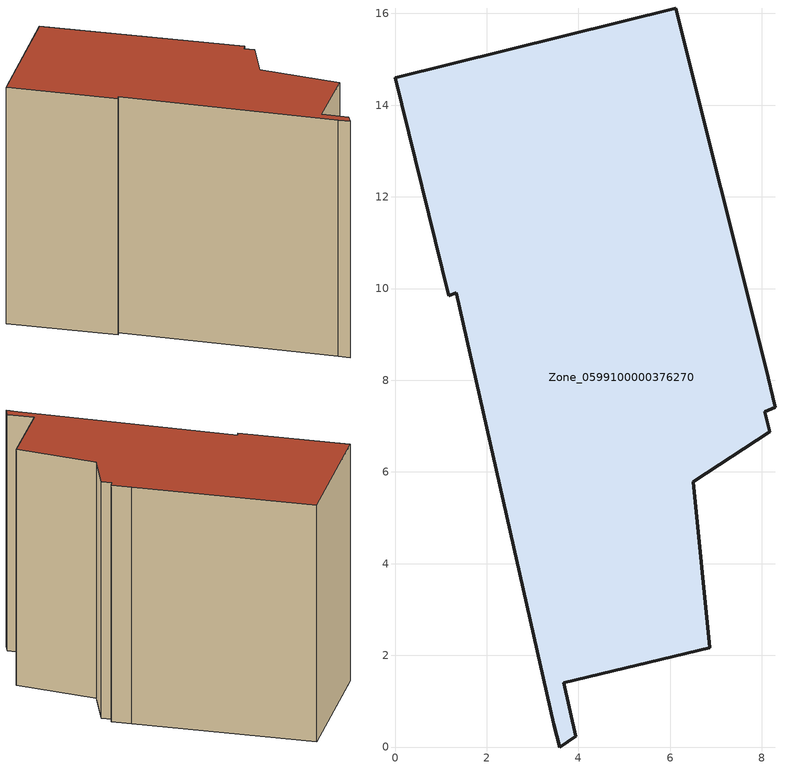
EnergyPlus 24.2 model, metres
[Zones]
Zone_0599100000376270
 floor ground (C_G): 6.87,2.16 3.68,1.4 3.94,0.24 3.59,0 3.46,0.5 1.33,9.9 1.17,9.84 0,14.6 6.13,16.12 8.08,8.28 8.29,7.41 8.06,7.32 8.17,6.88 6.5,5.79 z0
 wall outside (C_F): 6.13,16.12 0,14.6 1.17,9.84 1.33,9.9 3.46,0.5 3.59,0 3.94,0.24 3.68,1.4 6.87,2.16 6.5,5.79 8.17,6.88 8.06,7.32 8.29,7.41 8.08,8.28 6.13,16.12 z0:11.09
 roof outside (C_R): 3.46,0.5 3.59,0 3.94,0.24 3.68,1.4 6.87,2.16 6.5,5.79 8.17,6.88 8.06,7.32 8.29,7.41 8.08,8.28 6.13,16.12 0,14.6 1.17,9.84 1.33,9.9 z11.09
[BUILDING]
Pand.0599100000376270: North Axis=0; Terrain=City; Loads Convergence Tolerance Value=0.04; Temperature Convergence Tolerance Value=0.4; Solar Distribution=FullExterior; Maximum Number of Warmup Days=25; Minimum Number of Warmup Days=1
[Site:Location]
Rotterdam.The.Hague.AP_ZH_NLD Design_Conditions: Latitude=51.96; Longitude=4.45; Time Zone=1; Elevation=-4.5
[SITE:GROUNDTEMPERATURE:BUILDINGSURFACE]
18, 18, 18, 18, 18, 18, 18, 18, 18, 18, 18, 18
[MATERIAL] Thermal Absorptance=0.9; Solar Absorptance=0.7; Visible Absorptance=0.7
Name | Roughness | Thickness | Conductivity | Density | Specific Heat
G.D.1992-2005 | MediumSmooth | 0.15 | 0.06 | 540 | 1210
F.D.1992-2005 | Rough | 0.3 | 0.12 | 1920 | 840
R.D.1992-2005 | MediumRough | 0.2 | 0.08 | 1500 | 1000
[CONSTRUCTION]
C_G: G.D.1992-2005
C_F: F.D.1992-2005
C_R: R.D.1992-2005
[ZONE]
Zone_0599100000376270: Type=1; Multiplier=1; Ceiling Height=Autocalculate; Volume=Autocalculate; Floor Area=autocalculate; Part of Total Floor Area=Yes
[ZONEINFILTRATION:DESIGNFLOWRATE]
Infil_Zone_0599100000376270: Zone or ZoneList or Space or SpaceList=Zone_0599100000376270; Schedule=AlwaysOn; Design Flow Rate Calculation Method=Flow/Area; Flow Rate per Floor Area=0.0021; Constant Term Coefficient=1; Temperature Term Coefficient=0; Velocity Term Coefficient=0; Velocity Squared Term Coefficient=0
[HVACTEMPLATE:ZONE:IDEALLOADSAIRSYSTEM]
Zone_0599100000376270: Maximum Heating Supply Air Temperature=50; Minimum Cooling Supply Air Temperature=13; Maximum Heating Supply Air Humidity Ratio=0.0156; Minimum Cooling Supply Air Humidity Ratio=0.0077; Heating Limit=NoLimit; Cooling Limit=NoLimit; Dehumidification Control Type=ConstantSensibleHeatRatio; Cooling Sensible Heat Ratio=0.7; Dehumidification Setpoint=60; Humidification Control Type=None; Humidification Setpoint=30; Outdoor Air Method=None; Outdoor Air Flow Rate per Person=0.00944; Outdoor Air Flow Rate per Zone Floor Area=0; Outdoor Air Flow Rate per Zone=0; Demand Controlled Ventilation Type=None; Outdoor Air Economizer Type=NoEconomizer; Heat Recovery Type=None; Sensible Heat Recovery Effectiveness=0.7; Latent Heat Recovery Effectiveness=0.65
[ZONECONTROL:THERMOSTAT]
ThermostatControl_Zone_0599100000376270: Zone or ZoneList=Zone_0599100000376270; Control Type Schedule=DualSetpointControlType; Control 1=Thermostat_Zone_0599100000376270; Temperature Difference Between Cutout And Setpoint=0
[THERMOSTATSETPOINT:DUALSETPOINT]
Thermostat_Zone_0599100000376270: Heating Setpoint Temperature Schedule=HeatingSetpoint_Zone_0599100000376270; Cooling Setpoint Temperature Schedule=CoolingSetpoint_Zone_0599100000376270
[SCHEDULE:COMPACT]
HeatingSetpoint_Zone_0599100000376270: Through: 12/31, For: AllDays, Until: 24:00, 21
CoolingSetpoint_Zone_0599100000376270: Through: 12/31, For: AllDays, Until: 24:00, 24
DualSetpointControlType: Through: 12/31, For: AllDays, Until: 24:00, 4
AlwaysOn: Through: 12/31, For: AllDays, Until: 24:00, 1
